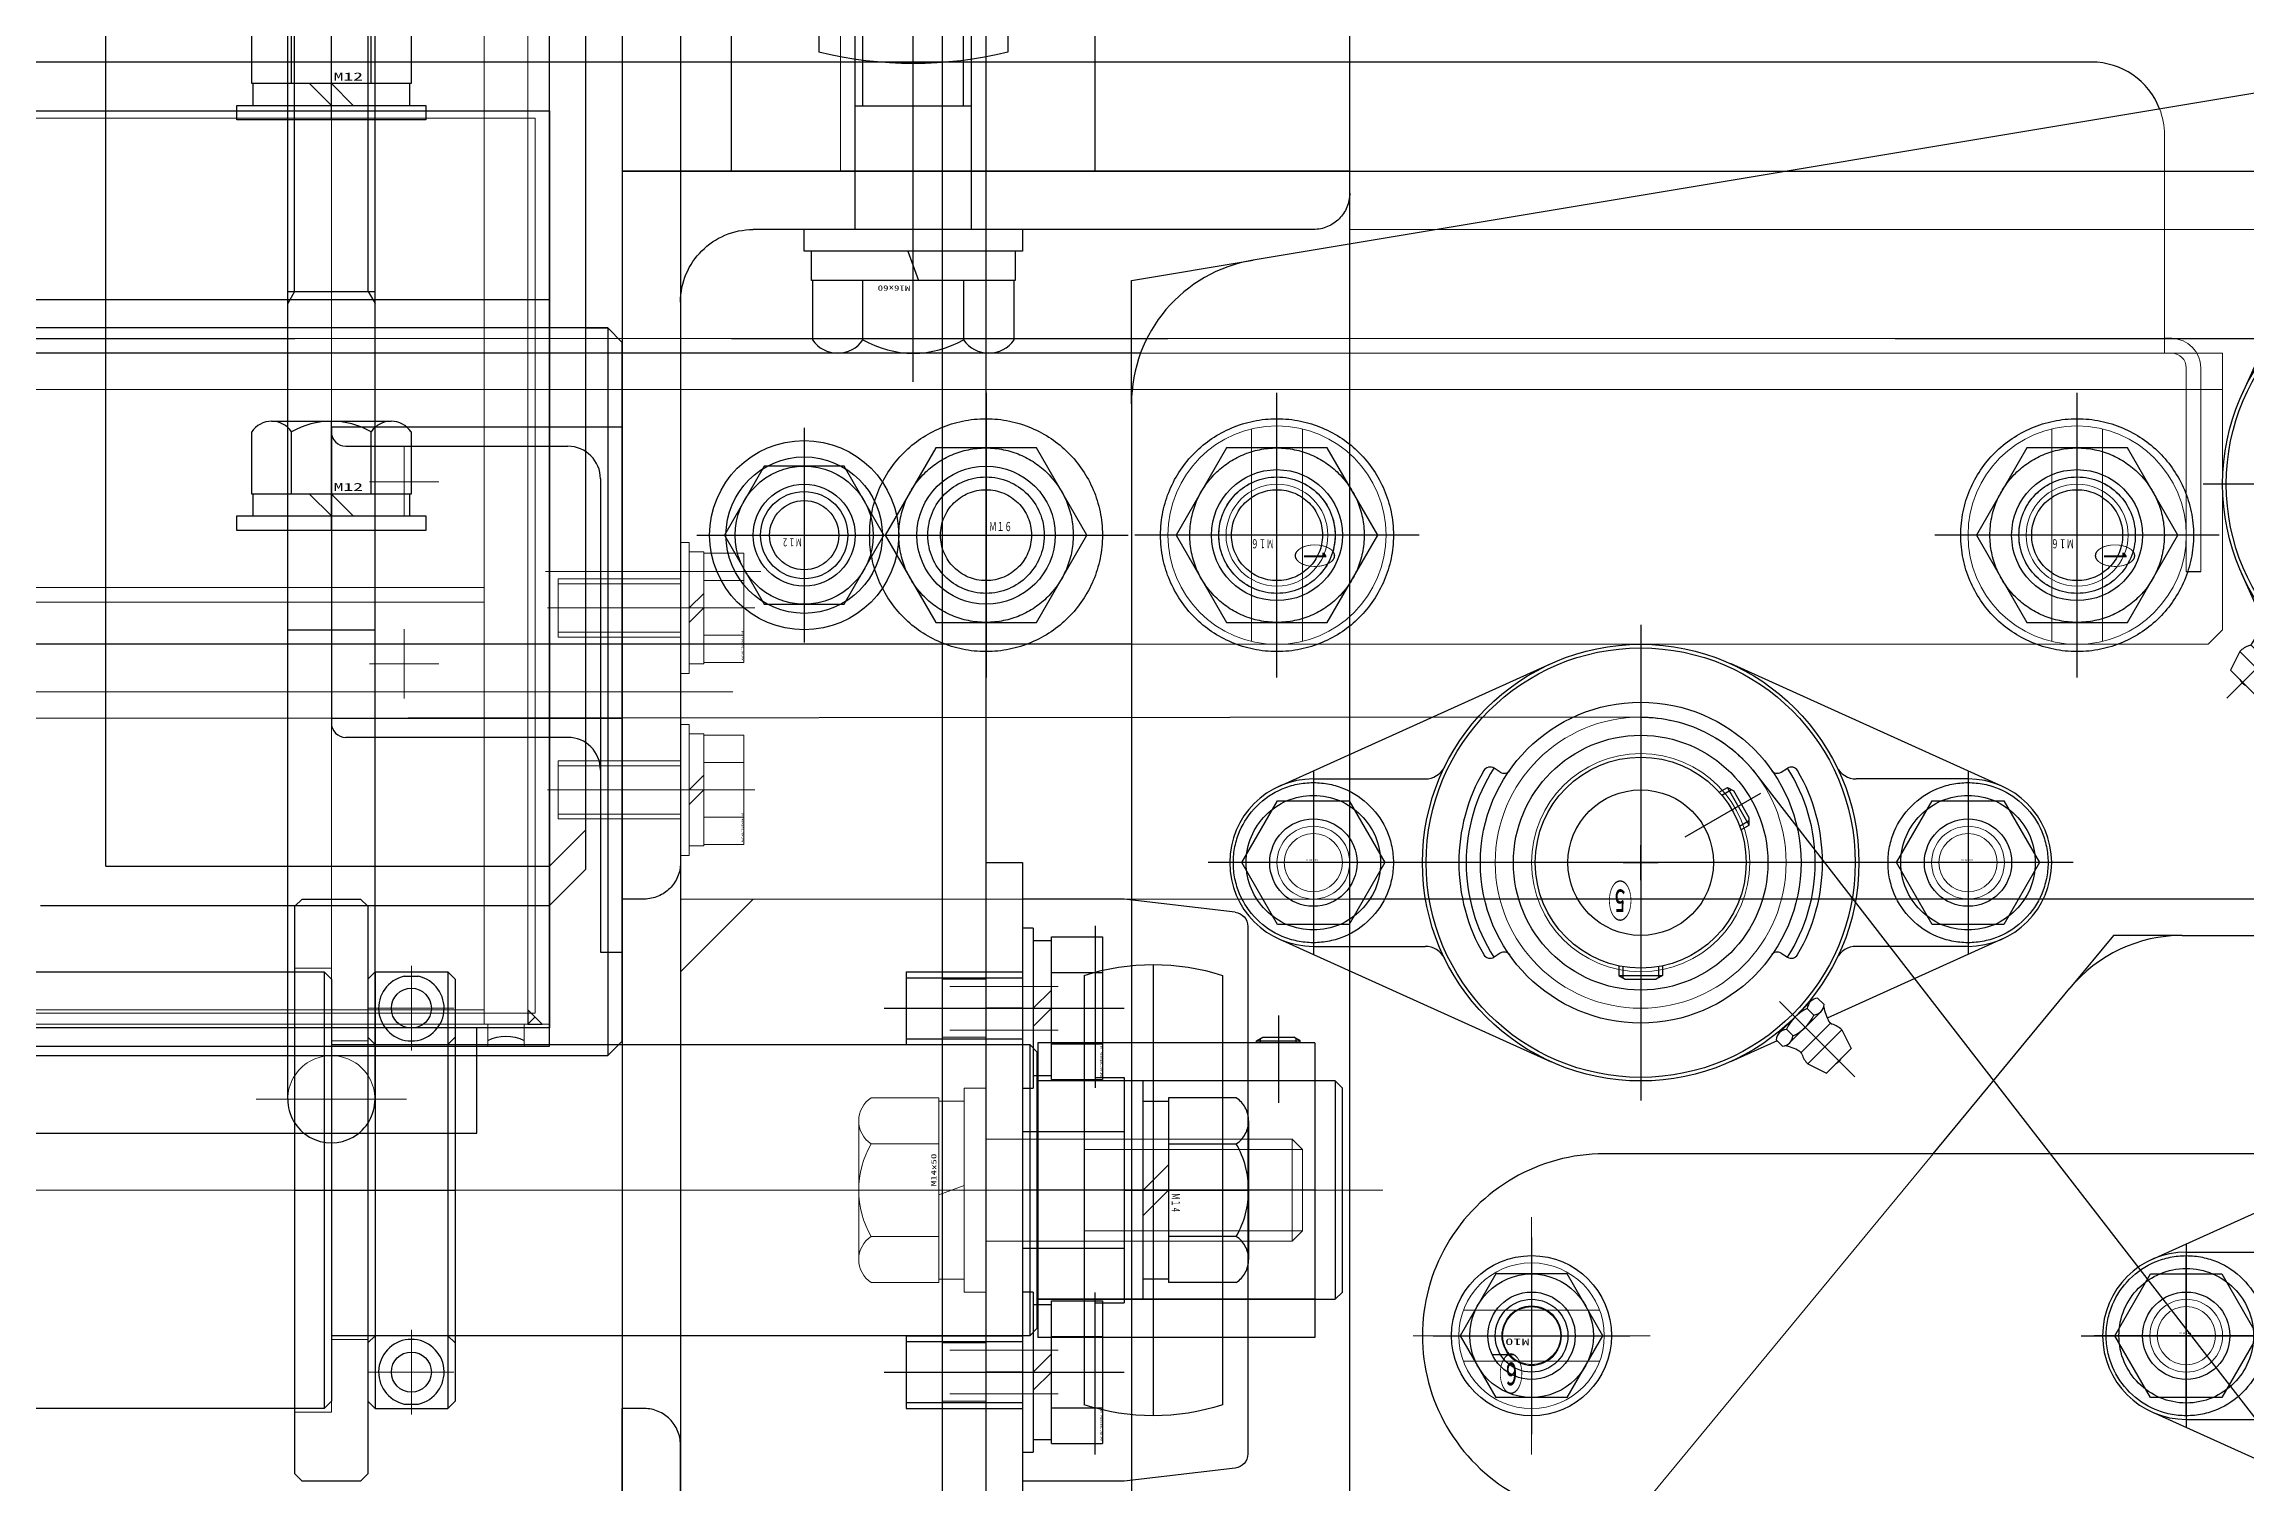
# Model space of a CAD drawing. Units: millimetres at full size. Extents: x -18456 to 18937, y -12290 to 13871.
# Drawn here: x -8273 to -7365, y -5277 to -4684 of the extents above; entities that cross this region are included whole.
import ezdxf
from ezdxf.enums import TextEntityAlignment as Align

# ---------------------------------------------------------------- set-up
doc = ezdxf.new("R2010")
doc.units = ezdxf.units.MM
doc.header["$LTSCALE"] = 100
doc.linetypes.add('CHAIN2', pattern=[12, 9, -1, 1, -1])
doc.linetypes.add('DOUBLE_CHAIN2', pattern=[12.8, 9, -1, 0.6, -0.6, 0.6, -1])
for name, color, linetype in [('0-2_0', 2, 'Continuous'), ('0-3_06_PHANTOM', 2, 'DOUBLE_CHAIN2'), ('0-6_10_DRAFT', 1, 'Continuous')]:
    doc.layers.add(name, color=color, linetype=linetype)
doc.layers.add('0-7_05_CENTER', color=2, linetype='CHAIN2', lineweight=18)
doc.layers.add('0-8_04_HIDDEN', color=7, linetype='Continuous', lineweight=18)
doc.styles.add('ＭＳ ゴシック', font='')
doc.styles.get('ＭＳ ゴシック').set_extended_font_data('MS Gothic')

# ---------------------------------------------------------------- blocks, each defined once
blk = doc.blocks.new('A$C1BA62567_1')
at = {"layer": '0-2_0', "color": 134}
blk.add_line((-998, 50), (-998, -50), dxfattribs=at)
blk.add_lwpolyline([(-13, -50), (-998, -50), (-1000, -48), (-1000, 48), (-998, 50), (-20, 50)], dxfattribs=at)
at = {"layer": '0-7_05_CENTER'}
blk.add_line((-1015.2, 0), (1015.2, 0), dxfattribs=at)
blk = doc.blocks.new('A$C08EE179A_1')
at = {"layer": '0-2_0'}
for p, q in [((-6, 6), (-6, -149.05)), ((6, 6), (6, -149.05)), ((-5.05, -105), (-6, -103.36)), ((6, -105), (-6, -105)), ((-5.05, -105), (-5.05, -150)), ((5.05, -105), (6, -103.36)), ((5.05, -105), (5.05, -150)), ((5.05, -150), (-5.05, -150)), ((6, -149.05), (5.05, -150))]:
    blk.add_line(p, q, dxfattribs=at)
blk.add_lwpolyline([(6, -149.05), (-6, -149.05), (-5.05, -150)], dxfattribs=at)
blk.add_arc((0, 6), 6, 0, 180.0012, dxfattribs=at)
at = {"layer": '0-6_10_DRAFT'}
blk.add_line((6, -58.5), (-6, -58.5), dxfattribs=at)
at = {"layer": '0-7_05_CENTER'}
for p, q in [((0, 15.94), (0, -151.65)), ((-10.35, 6), (10.35, 6))]:
    blk.add_line(p, q, dxfattribs=at)
at = {"layer": '0-8_04_HIDDEN', "color": 2}
blk.add_arc((0, 6), 6, 179.9988, 0, dxfattribs=at)
blk = doc.blocks.new('M12Nza_2')
at = {"layer": '0-2_0'}
for p, q in [((-10.95, 5), (-10.95, 13.53)), ((-8.21, 15), (8.21, 15)), ((-5.47, 5), (-5.47, 13.53)), ((5.48, 5), (5.48, 13.53)), ((10.95, 13.53), (10.95, 5)), ((10.95, 5), (-10.95, 5)), ((-10.75, 2), (-10.75, 5)), ((0, 2), (-3, 5)), ((0, 5), (3, 2)), ((10.75, 5), (10.75, 2))]:
    blk.add_line(p, q, dxfattribs=at)
at = {"layer": '0-2_0', "linetype": 'CHAIN2'}
blk.add_line((0, 0), (0, 15), dxfattribs=at)
at = {"layer": '0-2_0'}
blk.add_lwpolyline([(-13, 2), (13, 2), (13, 0), (-13, 0)], close=True, dxfattribs=at)
for centre, radius, start, end in [((-8.21, 11.71), 3.29, 33.626, 146.374), ((0, 4.05), 10.95, 60, 120), ((8.21, 11.71), 3.29, 33.626, 146.374)]:
    blk.add_arc(centre, radius, start, end, dxfattribs=at)
at = {"layer": '0-6_10_DRAFT', "style": 'ＭＳ ゴシック', "width": 1.8}
blk.add_text('M12', height=1.1, dxfattribs=at).set_placement((0.31, 5.09), align=Align.BOTTOM_LEFT)
blk = doc.blocks.new('A$C5A066D84_1')
at = {"layer": '0-2_0', "color": 134}
for p, q in [((-990, 431.68), (-990, 426.28)), ((-929, 426.28), (-929, -38.04))]:
    blk.add_line(p, q, dxfattribs=at)
for points in [[(-920, 431.68), (-990, 431.68), (-995, 426.68), (-995, 20.27)], [(-929, 426.28), (-990, 426.28), (-995, 421.28)]]:
    blk.add_lwpolyline(points, dxfattribs=at)
blk = doc.blocks.new('A$C1ACF5523_1')
at = {"layer": '0-2_0', "color": 134}
blk.add_line((55, 401.51), (52, 401.51), dxfattribs=at)
blk.add_lwpolyline([(55, 501.51), (52, 501.51), (50, 499.51), (50, 403.51), (52, 401.51), (52, 501.51)], dxfattribs=at)
at = {"layer": '0-2_0'}
for name, p in [('A$C08EE179A_1', (90, 501.51)), ('A$C5A066D84_1', (1050, 49.2))]:
    blk.add_blockref(name, p, dxfattribs=at)
at = {"layer": '0-2_0', "xscale": -1, "rotation": 180}
blk.add_blockref('A$C1BA62567_1', (1050, 451.51), dxfattribs=at)
at = {"layer": '0-2_0', "rotation": 180}
for p in [(90, 429.35), (90, 372.95)]:
    blk.add_blockref('M12Nza_2', p, dxfattribs=at)
blk = doc.blocks.new('A$C58F16505_1')
at = {"layer": '0-2_0', "color": 134}
for p, q in [((-13, 70), (-1250, 70)), ((-2, 32), (-3, 32)), ((-143.76, 30), (-1260, 30)), ((0, 0), (2, 0))]:
    blk.add_line(p, q, dxfattribs=at)
blk.add_arc((-13, 60), 10, 21.0985, 90, dxfattribs=at)
at = {"layer": '0-8_04_HIDDEN'}
for p, q in [((-3, 30), (-3, 60)), ((-3, 32), (-1260, 32)), ((-2, 30), (-143.76, 30)), ((0, 0), (0, 28)), ((2, 0), (2, 28))]:
    blk.add_line(p, q, dxfattribs=at)
for centre, radius, end in [((-13, 60), 10, 21.0985), ((-2, 28), 4, 90), ((-2, 28), 2, 90)]:
    blk.add_arc(centre, radius, 0, end, dxfattribs=at)
blk = doc.blocks.new('A$C715B031A_1')
at = {"layer": '0-7_05_CENTER'}
for p, q in [((2195, -19.81), (2195, 9.81)), ((2305, -19.81), (2305, 9.81)), ((2130, -16.19), (2130, 6.19)), ((2118.81, -5), (2141.19, -5)), ((2180.19, -5), (2209.81, -5)), ((2290.19, -5), (2319.81, -5))]:
    blk.add_line(p, q, dxfattribs=at)
at = {"layer": '0-8_04_HIDDEN'}
blk.add_line((-245, 15), (2325, 15), dxfattribs=at)
blk.add_lwpolyline([(-245, 20), (2325, 20), (2325, -18), (2323, -20), (-243, -20), (-245, -18)], close=True, dxfattribs=at)
for centre, radius in [((2195, -5), 9), ((2305, -5), 9), ((2130, -5), 7)]:
    blk.add_circle(centre, radius, dxfattribs=at)
blk = doc.blocks.new('16b_1_1')
at = {"layer": '0-3_06_PHANTOM', "color": 7, "linetype": 'CHAIN2'}
for p, q in [((0, 19.54), (0, -19.54)), ((-19.54, 0), (19.54, 0))]:
    blk.add_line(p, q, dxfattribs=at)
at = {"layer": '0-3_06_PHANTOM', "color": 7}
for p, q in [((-6.92, 11.99), (-13.85, 0)), ((6.93, 11.99), (-6.92, 11.99)), ((13.85, 0), (6.93, 11.99)), ((-13.85, 0), (-6.92, -11.99)), ((6.93, -11.99), (13.85, 0)), ((-6.92, -11.99), (6.93, -11.99))]:
    blk.add_line(p, q, dxfattribs=at)
for radius in [16, 11.99, 8, 6.25]:
    blk.add_circle((0, 0), radius, dxfattribs=at)
at = {"layer": '0-6_10_DRAFT', "style": 'ＭＳ ゴシック', "width": 0.6}
blk.add_text('Ｍ１６', height=1.257, dxfattribs=at).set_placement((0.41, 0.18), align=Align.BOTTOM_LEFT)
blk = doc.blocks.new('A$C65827A12_1')
at = {"layer": '0-7_05_CENTER'}
for p, q in [((0, 18), (0, -18)), ((-18, 0), (18, 0))]:
    blk.add_line(p, q, dxfattribs=at)
at = {"layer": '0-8_04_HIDDEN'}
for p, q in [((-14.59, 3.5), (14.59, 3.5)), ((-14.59, -3.5), (14.59, -3.5))]:
    blk.add_line(p, q, dxfattribs=at)
for radius in [15, 8, 7]:
    blk.add_circle((0, 0), radius, dxfattribs=at)
at = {"layer": '0-6_10_DRAFT', "style": 'ＭＳ ゴシック', "width": 0.55}
blk.add_text('①', height=4.4, dxfattribs=at).set_placement((1.17, 1.61), align=Align.BOTTOM_LEFT)
blk = doc.blocks.new('12b_1_1')
at = {"layer": '0-2_0', "color": 134, "linetype": 'CHAIN2'}
for p, q in [((0, -14.77), (0, 14.77)), ((14.77, 0), (-14.77, 0))]:
    blk.add_line(p, q, dxfattribs=at)
at = {"layer": '0-2_0', "color": 134}
for p, q in [((5.48, 9.48), (-5.48, 9.48)), ((-5.48, -9.48), (5.48, -9.48))]:
    blk.add_line(p, q, dxfattribs=at)
for points in [[(-5.48, 9.48), (-10.95, 0), (-5.48, -9.48)], [(5.48, -9.48), (10.95, 0), (5.48, 9.48)]]:
    blk.add_lwpolyline(points, dxfattribs=at)
for radius in [13, 10.75, 9.48, 6, 4.75]:
    blk.add_circle((0, 0), radius, dxfattribs=at)
at = {"layer": '0-6_10_DRAFT', "style": 'ＭＳ ゴシック', "width": 0.6}
blk.add_text('Ｍ１２', height=1.1, dxfattribs=at).set_placement((0.31, 0.09), align=Align.BOTTOM_LEFT)
blk = doc.blocks.new('M10Tz_1_1')
at = {"layer": '0-7_05_CENTER'}
for p, q in [((0, -8.34), (0, 8.34)), ((8.34, 0), (-8.34, 0))]:
    blk.add_line(p, q, dxfattribs=at)
at = {"layer": '0-8_04_HIDDEN'}
for radius in [5, 4]:
    blk.add_circle((0, 0), radius, dxfattribs=at)
blk = doc.blocks.new('A$C16E477FB_1')
at = {"layer": '0-2_0', "color": 134}
for p, q in [((18.06, 20), (-150, 20)), ((-85, -90.22), (-62.26, -109)), ((-55, -124.42), (-55, -170))]:
    blk.add_line(p, q, dxfattribs=at)
blk.add_lwpolyline([(65, -170), (65, -160), (37.79, 3.29)], dxfattribs=at)
for centre, radius in [((0, 0), 9), ((-110, -35), 11), ((-45, -50), 17.5), ((0, -110), 9)]:
    blk.add_circle(centre, radius, dxfattribs=at)
for centre, start, end in [((18.06, 0), 9.4623, 90), ((-75, -124.42), 0, 50.4403)]:
    blk.add_arc(centre, 20, start, end, dxfattribs=at)
at = {"layer": '0-6_10_DRAFT'}
for points in [[(18.06, 20), (35, 20), (37.79, 3.29)], [(-55, -124.42), (-55, -115), (-62.26, -109)]]:
    blk.add_lwpolyline(points, dxfattribs=at)
at = {"layer": '0-7_05_CENTER'}
for p, q in [((0, -14.04), (0, 14.04)), ((14.04, 0), (-14.04, 0)), ((-110, -51.3), (-110, -18.7)), ((-45, -26.72), (-45, -73.28)), ((-93.7, -35), (-126.3, -35)), ((-68.28, -50), (-21.72, -50)), ((0, -124.04), (0, -95.96)), ((14.04, -110), (-14.04, -110))]:
    blk.add_line(p, q, dxfattribs=at)
at = {"layer": '0-8_04_HIDDEN'}
blk.add_line((-135, -48.91), (-85, -90.22), dxfattribs=at)
at = {"layer": '0-2_0'}
for p in [(-45, -5), (-45, -95)]:
    blk.add_blockref('M10Tz_1_1', p, dxfattribs=at)
blk = doc.blocks.new('A$C3BCF241E_1')
at = {"layer": '0-3_06_PHANTOM', "color": 5}
for p, q in [((0, 27), (-2635, 27)), ((-2524.98, -25), (-0.02, -27)), ((-2617.34, -131.45), (-2540.81, -32.74))]:
    blk.add_line(p, q, dxfattribs=at)
blk.add_arc((-2525, -45), 20, 89.9529, 142.2093, dxfattribs=at)
at = {"layer": '0-6_10_DRAFT'}
for p, q in [((-2522.58, -45), (-2527.42, -45)), ((-2525, -47.42), (-2525, -42.58))]:
    blk.add_line(p, q, dxfattribs=at)
blk = doc.blocks.new('MUCAFL204Ja_1')
at = {"layer": '0-2_0', "linetype": 'CHAIN2'}
for p, q in [((0, -32.67), (0, 32.67)), ((-19.09, 19.09), (-29.42, 29.42)), ((-45, -11), (-45, 11)), ((45, -11), (45, 11)), ((-59.46, 0), (59.46, 0)), ((-16.45, -9.5), (-6.06, -3.5))]:
    blk.add_line(p, q, dxfattribs=at)
at = {"layer": '0-2_0'}
for p, q in [((-28.92, 25.53), (-25.53, 28.92)), ((-27.65, 22.98), (-22.98, 27.65)), ((-22.98, 27.65), (-25.53, 28.92)), ((-18.74, 24.46), (-12.33, 27.35)), ((49.73, 10.48), (12.33, 27.35)), ((-27.65, 22.98), (-28.92, 25.53)), ((-22.1, 26.06), (-26.06, 22.1)), ((-24.77, 20.48), (-20.48, 24.77)), ((-19.51, 25.22), (-18.62, 24.33)), ((-49.73, 10.48), (-25.64, 21.35)), ((-19.07, 23.36), (-23.36, 19.07)), ((-20.94, 23.79), (-20.05, 22.9)), ((-24.33, 18.62), (-25.22, 19.51)), ((-23.79, 20.94), (-22.9, 20.05)), ((3, 15.5), (-3, 15.5)), ((-2.45, 14.29), (-2.45, 15.82)), ((2.13, 16), (-2.13, 16)), ((2.45, 14.29), (2.45, 15.82)), ((-19.32, 12.44), (-20.16, 12.98)), ((19.32, 12.44), (20.16, 12.98)), ((-45, 11.5), (-29.64, 11.5)), ((45, 11.5), (29.64, 11.5)), ((-13.79, -4.5), (-14.92, -5.15)), ((-13.6, -5.02), (-14.92, -5.79)), ((-14.92, -5.15), (-11.92, -10.35)), ((-14.92, -5.15), (-14.92, -6.15)), ((-14.92, -6.15), (-12.79, -9.85)), ((-49.73, -10.48), (-12.33, -27.35)), ((-45, -11.5), (-29.64, -11.5)), ((-11.15, -9.27), (-12.47, -10.03)), ((49.73, -10.48), (12.33, -27.35)), ((45, -11.5), (29.64, -11.5)), ((-19.32, -12.44), (-20.16, -12.98)), ((19.32, -12.44), (20.16, -12.98))]:
    blk.add_line(p, q, dxfattribs=at)
for points in [[(-3, 14.19), (-3, 15.5), (-2.13, 16)], [(3, 14.19), (3, 15.5), (2.13, 16)], [(-10.79, -9.69), (-11.92, -10.35), (-12.79, -9.85)]]:
    blk.add_lwpolyline(points, dxfattribs=at)
for centre, radius in [((0, 0), 30), ((0, 0), 29.5), ((0, 0), 22.04), ((0, 0), 14.5), ((0, 0), 10), ((-45, 0), 6), ((45, 0), 6)]:
    blk.add_circle(centre, radius, dxfattribs=at)
for centre, radius, start, end in [((-26.17, 26.17), 1.59, 114.555, 155.445), ((-25.31, 25.31), 3.3, 17.9467, 45), ((-21.41, 26.58), 0.8, 197.9467, 240.2157), ((-18.83, 31.09), 6, 240.2157, 260.6802), ((-19.38, 23.67), 1.56, 94.7398, 175.2602), ((-20.18, 24.46), 1.56, 274.7398, 355.2602), ((-25.31, 25.31), 3.3, 225, 252.0533), ((-26.58, 21.41), 0.8, 29.7843, 72.0533), ((-31.09, 18.83), 6, 9.3198, 29.7843), ((-18.6, 18.6), 5.7, 114.2291, 155.7709), ((-25.24, 25.24), 5.7, 294.2291, 335.7709), ((-23.67, 19.38), 1.56, 94.7398, 175.2602), ((-24.46, 20.18), 1.56, 274.7398, 355.2602), ((-29.64, 14.5), 3, 270, 333.9348), ((0, 0), 25, 149.6243, 210.3757), ((0, 0), 24, 147.2368, 212.7638), ((-20.71, 12.14), 1, 57.2362, 149.6243), ((-18.78, 13.28), 1, 237.2362, 324.7443), ((18.78, 13.28), 1, 215.2557, 302.7638), ((20.71, 12.14), 1, 30.3757, 122.7638), ((0, 0), 24, 327.2362, 32.7632), ((0, 0), 25, 329.6243, 30.3757), ((29.64, 14.5), 3, 206.0652, 270), ((-45, 0), 11.5, 90, 270), ((45, 0), 11.5, 270, 90), ((-29.64, -14.5), 3, 26.0652, 90), ((29.64, -14.5), 3, 90, 153.9348), ((-20.71, -12.14), 1, 210.3757, 302.7638), ((-18.78, -13.28), 1, 35.2557, 122.7638), ((18.78, -13.28), 1, 57.2362, 144.7443), ((20.71, -12.14), 1, 237.2362, 329.6243)]:
    blk.add_arc(centre, radius, start, end, dxfattribs=at)
blk = doc.blocks.new('A$C491655AE_1_1')
at = {"layer": '0-3_06_PHANTOM', "color": 7, "linetype": 'CHAIN2'}
for p, q in [((0, -12.64), (0, 12.64)), ((-12.64, 0), (12.64, 0))]:
    blk.add_line(p, q, dxfattribs=at)
at = {"layer": '0-3_06_PHANTOM', "color": 7}
blk.add_lwpolyline([(4.91, -8.5), (-4.91, -8.5), (-9.81, 0), (-4.91, 8.5), (4.91, 8.5), (9.81, 0)], close=True, dxfattribs=at)
for radius in [11, 9.25]:
    blk.add_circle((0, 0), radius, dxfattribs=at)
at = {"layer": '0-6_10_DRAFT', "style": 'ＭＳ ゴシック', "width": 1.9}
blk.add_text('BT-M10', height=0.22, dxfattribs=at).set_placement((-0.7, -0.54), align=Align.BOTTOM_LEFT)
blk = doc.blocks.new('A$C638272DD_1')
at = {"layer": '0-7_05_CENTER'}
for p, q in [((0, -23.58), (0, 23.58)), ((23.58, 0), (-23.58, 0))]:
    blk.add_line(p, q, dxfattribs=at)
at = {"layer": '0-8_04_HIDDEN'}
for radius in [20, 15, 10]:
    blk.add_circle((0, 0), radius, dxfattribs=at)
at = {"layer": '0-6_10_DRAFT', "style": 'ＭＳ ゴシック', "width": 0.55}
blk.add_text('⑤', height=4.4, dxfattribs=at).set_placement((1.17, 1.61), align=Align.BOTTOM_LEFT)
blk = doc.blocks.new('A$C1F0E382E_1')
at = {"layer": '0-2_0', "color": 134}
for p, q in [((-25, -10), (-25, -115.03)), ((25, -115.03), (25, -10)), ((-25, -154.97), (-25, -195)), ((25, -195), (25, -154.97))]:
    blk.add_line(p, q, dxfattribs=at)
for centre, radius in [((0, 0), 6), ((0, -135), 17.5), ((0, -205), 6)]:
    blk.add_circle(centre, radius, dxfattribs=at)
for centre, radius, start, end in [((0, -10), 25, 360, 180), ((0, -135), 32, 141.3752, 218.6248), ((0, -135), 32, 321.3752, 38.6248), ((0, -195), 25, 180, 0)]:
    blk.add_arc(centre, radius, start, end, dxfattribs=at)
at = {"layer": '0-7_05_CENTER'}
for p, q in [((0, -10.26), (0, 10.26)), ((10.26, 0), (-10.26, 0)), ((0, -158.28), (0, -111.72)), ((23.28, -135), (-23.28, -135)), ((0, -215.26), (0, -194.74)), ((10.26, -205), (-10.26, -205))]:
    blk.add_line(p, q, dxfattribs=at)
at = {"layer": '0-2_0', "xscale": -1}
for p in [(0, -90), (0, -180)]:
    blk.add_blockref('M10Tz_1_1', p, dxfattribs=at)
blk = doc.blocks.new('A$C395B60C0_1')
at = {"layer": '0-6_10_DRAFT'}
blk.add_line((2.48, 2.63), (5.37, 2.63), dxfattribs=at)
at = {"layer": '0-7_05_CENTER'}
for p, q in [((0, -12.22), (0, 12.22)), ((12.22, 0), (-12.22, 0))]:
    blk.add_line(p, q, dxfattribs=at)
at = {"layer": '0-8_04_HIDDEN'}
for p, q in [((9.37, 3.5), (-9.37, 3.5)), ((9.37, -3.5), (-9.37, -3.5))]:
    blk.add_line(p, q, dxfattribs=at)
for radius in [10, 5, 4.1]:
    blk.add_circle((0, 0), radius, dxfattribs=at)
at = {"layer": '0-6_10_DRAFT', "style": 'ＭＳ ゴシック', "width": 0.55}
blk.add_text('⑥', height=4.4, dxfattribs=at).set_placement((1.17, 1.61), align=Align.BOTTOM_LEFT)
blk = doc.blocks.new('A$C0F9B0BC4_1')
at = {"layer": '0-7_05_CENTER'}
for p, q in [((0, -40.19), (0, 40.19)), ((40.19, 0), (-40.19, 0))]:
    blk.add_line(p, q, dxfattribs=at)
at = {"layer": '0-8_04_HIDDEN'}
for radius in [35, 15, 10]:
    blk.add_circle((0, 0), radius, dxfattribs=at)
at = {"layer": '0-6_10_DRAFT', "style": 'ＭＳ ゴシック', "width": 0.55}
blk.add_text('⑦', height=4.4, dxfattribs=at).set_placement((1.17, 1.61), align=Align.BOTTOM_LEFT)
blk = doc.blocks.new('10b_2')
at = {"layer": '0-2_0', "color": 134, "linetype": 'CHAIN2'}
for p, q in [((0, -13.51), (0, 13.51)), ((13.51, 0), (-13.51, 0))]:
    blk.add_line(p, q, dxfattribs=at)
at = {"layer": '0-2_0', "color": 134}
for q in [(-9.8, 0), (4.9, 8.49)]:
    blk.add_line((-4.9, 8.49), q, dxfattribs=at)
for points in [[(4.9, -8.49), (9.8, 0), (4.9, 8.49)], [(-9.8, 0), (-4.9, -8.49), (4.9, -8.49)]]:
    blk.add_lwpolyline(points, dxfattribs=at)
for radius in [11, 8.49, 5, 4]:
    blk.add_circle((0, 0), radius, dxfattribs=at)
at = {"layer": '0-6_10_DRAFT', "style": 'ＭＳ ゴシック', "width": 1.8}
blk.add_text('M10', height=0.916, dxfattribs=at).set_placement((0.26, 0.12), align=Align.BOTTOM_LEFT)
blk = doc.blocks.new('A$C31C7597D_1')
at = {"layer": '0-2_0'}
for name, p, rotation in [('A$C1F0E382E_1', (0, 0), 270), ('MUCAFL204Ja_1', (-135, 0), 180)]:
    blk.add_blockref(name, p, dxfattribs=dict(at, rotation=rotation))
for name, p in [('10b_2', (-205, 0)), ('A$C491655AE_1_1', (-180, 0)), ('A$C491655AE_1_1', (-90, 0)), ('10b_2', (0, 0))]:
    blk.add_blockref(name, p, dxfattribs=at)
at = {"layer": '0-8_04_HIDDEN'}
for name, p in [('A$C0F9B0BC4_1', (-135, 0)), ('A$C395B60C0_1', (-205, 0)), ('A$C395B60C0_1', (0, 0))]:
    blk.add_blockref(name, p, dxfattribs=at)
blk = doc.blocks.new('A$C427D398B_1')
at = {"layer": '0-2_0', "color": 134}
blk.add_line((2095, -15), (-116.77, -15), dxfattribs=at)
at = {"layer": '0-2_0'}
blk.add_blockref('A$C58F16505_1', (2240, -5), dxfattribs=at)
for name, p, rotation in [('A$C16E477FB_1', (2115, 0), 90), ('MUCAFL204Ja_1', (2275, 7), 90), ('16b_1_1', (2115, 0), 180), ('16b_1_1', (2225, 0), 180), ('12b_1_1', (2050, 0), 180), ('MUCAFL204Ja_1', (2165, -45), 180), ('A$C491655AE_1_1', (2120, -45), 180), ('A$C491655AE_1_1', (2210, -45), 180), ('A$C31C7597D_1', (2150, -110), 180)]:
    blk.add_blockref(name, p, dxfattribs=dict(at, rotation=rotation))
at = {"layer": '0-3_06_PHANTOM', "xscale": -1}
blk.add_blockref('A$C3BCF241E_1', (-360, 0), dxfattribs=at)
at = {"layer": '0-8_04_HIDDEN'}
blk.add_blockref('A$C715B031A_1', (-80, 5), dxfattribs=at)
for name, p, rotation in [('A$C65827A12_1', (2115, 0), 270), ('A$C65827A12_1', (2225, 0), 270), ('A$C638272DD_1', (2165, -45), 180)]:
    blk.add_blockref(name, p, dxfattribs=dict(at, rotation=rotation))
blk = doc.blocks.new('A$C365C4D5C_1')
at = {"layer": '0-2_0', "color": 134}
blk.add_line((-6, -30), (-6, 610), dxfattribs=at)
blk.add_lwpolyline([(-48, -30), (0, -30), (0, 610), (-48, 610), (-50, 608), (-50, -28)], close=True, dxfattribs=at)
blk.add_circle((-25, 190), 7, dxfattribs=at)
at = {"layer": '0-7_05_CENTER'}
for p, q in [((-25, 178.81), (-25, 201.19)), ((-13.81, 190), (-36.19, 190)), ((-10.09, 125), (4.09, 125)), ((-10.09, 75), (4.09, 75))]:
    blk.add_line(p, q, dxfattribs=at)
at = {"layer": '0-8_04_HIDDEN'}
for p, q in [((-6, 130), (0, 130)), ((-6, 129), (0, 129)), ((-6, 121), (0, 121)), ((-6, 120), (0, 120)), ((-6, 80), (0, 80)), ((-6, 79), (0, 79)), ((-6, 71), (0, 71)), ((-6, 70), (0, 70))]:
    blk.add_line(p, q, dxfattribs=at)
blk = doc.blocks.new('A$C7DA730F5_1')
at = {"layer": '0-2_0', "color": 134}
for p, q in [((959, 30), (959, -30)), ((960, 20), (1056, 20)), ((1057, 19), (1056, 20)), ((1056, 20), (1056, -20)), ((1057, 19), (1057, -19)), ((1098, 15), (1098, -15)), ((1056, -20), (960, -20)), ((1056, -20), (1057, -19))]:
    blk.add_line(p, q, dxfattribs=at)
blk.add_lwpolyline([(-959, 30), (959, 30), (960, 29), (960, -29), (959, -30), (-959, -30), (-960, -29), (-960, 29)], close=True, dxfattribs=at)
blk.add_lwpolyline([(1057, -15), (1098, -15), (1099, -14), (1099, 14), (1098, 15), (1057, 15)], dxfattribs=at)
at = {"layer": '0-7_05_CENTER'}
blk.add_line((1104.54, 0), (-1104.54, 0), dxfattribs=at)
blk = doc.blocks.new('A$C62180693_1_1')
at = {"layer": '0-2_0', "color": 134}
blk.add_lwpolyline([(10, 39), (10, -39), (9, -40), (1, -40), (0, -39), (0, 39), (1, 40), (9, 40)], close=True, dxfattribs=at)
at = {"layer": '0-6_10_DRAFT'}
blk.add_line((0, 0), (10, 0), dxfattribs=at)
at = {"layer": '0-8_04_HIDDEN'}
for p, q in [((0, 30.5), (5, 30.5)), ((5, -30.5), (5, 30.5)), ((5, 20.5), (10, 20.5)), ((5, -20.5), (10, -20.5)), ((0, -30.5), (5, -30.5))]:
    blk.add_line(p, q, dxfattribs=at)
blk = doc.blocks.new('SCSPJ40-12b_1')
at = {"layer": '0-2_0'}
for p, q in [((0, 29), (1, 30)), ((0, 29), (0, -29)), ((1, 30), (1, -30)), ((5.03, 29.39), (6.97, 29.39)), ((11, 30), (11, -30)), ((12, 29), (12, -29)), ((12, 0), (12, 0)), ((0, -29), (1, -30)), ((5.03, -29.39), (6.97, -29.39))]:
    blk.add_line(p, q, dxfattribs=at)
for points in [[(1, 30), (11, 30), (12, 29)], [(1, -30), (11, -30), (12, -29)]]:
    blk.add_lwpolyline(points, dxfattribs=at)
for centre in [(6, 25), (6, -25)]:
    blk.add_circle(centre, 2.75, dxfattribs=at)
for centre, start, end in [((6, 25), 102.4679, 77.5321), ((6, -25), 282.4679, 257.5321)]:
    blk.add_arc(centre, 4.5, start, end, dxfattribs=at)
at = {"layer": '0-6_10_DRAFT'}
blk.add_line((0, 0), (12, 0), dxfattribs=at)
at = {"layer": '0-7_05_CENTER'}
for p, q in [((6, 19.17), (6, 30.83)), ((0.17, 25), (11.83, 25)), ((6, -19.17), (6, -30.83)), ((0.17, -25), (11.83, -25))]:
    blk.add_line(p, q, dxfattribs=at)
at = {"layer": '0-8_04_HIDDEN', "color": 2}
for p, q in [((1, 20), (0, 21)), ((1, -20), (0, -21)), ((1, -20), (11, -20)), ((11, -20), (12, -21))]:
    blk.add_line(p, q, dxfattribs=at)
blk.add_lwpolyline([(1, 20), (11, 20), (12, 21)], dxfattribs=at)
blk = doc.blocks.new('A$C0E021DA9_1')
at = {"layer": '0-2_0'}
for name, p in [('A$C62180693_1_1', (955, 0)), ('SCSPJ40-12b_1', (965, 0)), ('A$C7DA730F5_1', (0, 0))]:
    blk.add_blockref(name, p, dxfattribs=at)
blk = doc.blocks.new('A$C09CE55E7_1_1')
at = {"layer": '0-8_04_HIDDEN', "linetype": 'CHAIN2'}
blk.add_line((0, -46.09), (0, 21.25), dxfattribs=at)
at = {"layer": '0-8_04_HIDDEN'}
for p, q in [((-12.7, 15.8), (-12.7, 6.5)), ((-9.52, 17.5), (9.52, 17.5)), ((-6.35, 6.5), (-6.35, 15.8)), ((6.35, 15.8), (6.35, 6.5)), ((12.7, 15.8), (12.7, 6.5)), ((12.7, 6.5), (-12.7, 6.5)), ((-12.25, 3), (-12.25, 6.5)), ((-0.64, 6.5), (0.64, 3)), ((12.25, 6.5), (12.25, 3)), ((-14, 0), (-14, 3)), ((-14, 3), (14, 3)), ((14, 0), (-14, 0)), ((14, 3), (14, 0)), ((7, -13.5), (-7, -13.5)), ((-5.6, -13.5), (-5.6, -43.5)), ((5.6, -13.5), (5.6, -43.5)), ((7, -42.1), (-7, -42.1)), ((5.6, -43.5), (-5.6, -43.5))]:
    blk.add_line(p, q, dxfattribs=at)
for points in [[(-7, 0), (-7, -42.1), (-5.6, -43.5)], [(7, 0), (7, -42.1), (5.6, -43.5)]]:
    blk.add_lwpolyline(points, dxfattribs=at)
for centre, radius, start, end in [((-9.52, 13.69), 3.81, 33.626, 146.374), ((0, 4.8), 12.7, 60, 120), ((9.52, 13.69), 3.81, 33.626, 146.374)]:
    blk.add_arc(centre, radius, start, end, dxfattribs=at)
at = {"layer": '0-6_10_DRAFT', "style": 'ＭＳ ゴシック', "width": 1.5}
blk.add_text('M14x50', height=0.733, dxfattribs=at).set_placement((0.53, 6.6), align=Align.BOTTOM_LEFT)
blk = doc.blocks.new('A$C742427B7_1')
at = {"layer": '0-2_0', "color": 134}
blk.add_lwpolyline([(0, 45), (-5, 45), (-5, -45), (0, -45)], close=True, dxfattribs=at)
at = {"layer": '0-6_10_DRAFT'}
for p, q in [((-5, 25), (0, 25)), ((-5, -25), (0, -25))]:
    blk.add_line(p, q, dxfattribs=at)
at = {"layer": '0-7_05_CENTER'}
for p, q in [((-9.91, 28), (4.97, 28)), ((-9.91, 22), (4.97, 22)), ((-11.94, 0), (6.83, 0)), ((-9.91, -22), (4.97, -22)), ((-9.91, -28), (4.97, -28))]:
    blk.add_line(p, q, dxfattribs=at)
at = {"layer": '0-8_04_HIDDEN'}
for p, q in [((0, 25), (-5, 25)), ((0, -25), (-5, -25))]:
    blk.add_line(p, q, dxfattribs=at)
blk = doc.blocks.new('A$C05FE0EC2_2')
at = {"layer": '0-2_0', "color": 134, "linetype": 'CHAIN2'}
blk.add_line((0, -19), (0, 14), dxfattribs=at)
at = {"layer": '0-2_0', "color": 134}
for p, q in [((-9.81, 11), (9.81, 11)), ((-9.81, 4), (-9.81, 11)), ((-4.91, 4), (-4.91, 11)), ((4.91, 4), (4.91, 11)), ((9.81, 4), (9.81, 11)), ((9.81, 4), (-9.81, 4)), ((-9.25, 4), (-9.25, 1.5)), ((0, 1.5), (-2.5, 4)), ((0, 4), (2.5, 1.5)), ((9.25, 1.5), (9.25, 4)), ((-11, 1.5), (11, 1.5)), ((-11, 1.5), (-11, 0)), ((-11, 0), (11, 0)), ((-5, -16), (-5, 0)), ((-4.19, -16), (-4.19, 0)), ((4.19, -16), (4.19, 0)), ((5, -16), (5, 0)), ((11, 0), (11, 1.5)), ((-5, -16), (5, -16))]:
    blk.add_line(p, q, dxfattribs=at)
at = {"layer": '0-6_10_DRAFT', "style": 'ＭＳ ゴシック', "width": 1.8}
blk.add_text('BT-M10x20L,SW,PW', height=0.2199, dxfattribs=at).set_placement((5.16, 10.66), align=Align.BOTTOM_LEFT)
blk = doc.blocks.new('MUCAFL206c_1')
at = {"layer": '0-2_0'}
for p, q in [((-29.23, 38.21), (-14, 40)), ((-14, 40), (0, 40)), ((0, 40), (0, -40)), ((-31, 36.22), (-31, -36.22)), ((-10, 36.32), (-10, 14.08)), ((-40.2, 20.25), (-40.2, -20.25)), ((-38.2, 20.25), (-38.2, 20.5)), ((-37.65, 20.25), (-37.65, 20.82)), ((-33.07, 21), (-37.33, 21)), ((-32.2, 20.5), (-33.07, 21)), ((-32.75, 20.25), (-32.75, 20.82)), ((-32.2, 20.25), (-32.2, 20.5)), ((-2.1, 20.25), (-2.1, -20.25)), ((-14, 15.5), (-14, -15.5)), ((-10, 15.5), (-14, 15.5)), ((-40.2, 15), (-2.1, 15)), ((-14, 8), (0, 8)), ((-14, -8), (0, -8)), ((-40.2, -15), (-2.1, -15)), ((-10, -36.32), (-10, -14.08)), ((-10, -15.5), (-14, -15.5)), ((-29.23, -38.21), (-14, -40)), ((-14, -40), (0, -40))]:
    blk.add_line(p, q, dxfattribs=at)
at = {"layer": '0-2_0', "linetype": 'CHAIN2'}
blk.add_line((-35.2, 24), (-35.2, 12), dxfattribs=at)
at = {"layer": '0-2_0'}
for points in [[(-40.2, 20.25), (-31, 20.25), (-2.1, 20.25)], [(-32.2, 20.5), (-38.2, 20.5), (-37.33, 21)], [(-40.2, -20.25), (-31, -20.25), (-2.1, -20.25)]]:
    blk.add_lwpolyline(points, dxfattribs=at)
for centre, start, end in [((-29, 36.22), 96.7098, 180), ((-29, -36.22), 180, 263.2902)]:
    blk.add_arc(centre, 2, start, end, dxfattribs=at)
at = {"layer": '0-6_10_DRAFT'}
for p, q in [((-18, 31), (-18, -31)), ((-27.5, 29.51), (-27.5, -29.51)), ((-8.5, 29.51), (-8.5, -29.51)), ((-40.2, 0), (0, 0))]:
    blk.add_line(p, q, dxfattribs=at)
for start, end in [(72.1545, 107.8455), (252.1545, 287.8455)]:
    blk.add_arc((-18, 0), 31, start, end, dxfattribs=at)
blk = doc.blocks.new('M14Nza_1_1')
at = {"layer": '0-3_06_PHANTOM', "color": 7}
for p, q in [((-12.7, 15.4), (-12.7, 6.1)), ((-9.52, 17.1), (9.52, 17.1)), ((-6.35, 6.1), (-6.35, 15.4)), ((6.35, 15.4), (6.35, 6.1)), ((12.7, 15.4), (12.7, 6.1)), ((-12.7, 6.1), (12.7, 6.1)), ((-12.25, 2.6), (-12.25, 6.1)), ((-3.5, 6.1), (0, 2.6)), ((0, 6.1), (3.5, 2.6)), ((12.25, 6.1), (12.25, 2.6))]:
    blk.add_line(p, q, dxfattribs=at)
at = {"layer": '0-3_06_PHANTOM', "color": 7, "linetype": 'CHAIN2'}
blk.add_line((0, 0), (0, 17.1), dxfattribs=at)
at = {"layer": '0-3_06_PHANTOM', "color": 7}
blk.add_lwpolyline([(-15, 0), (15, 0), (15, 2.6), (-15, 2.6)], close=True, dxfattribs=at)
for centre, radius, start, end in [((-9.52, 13.29), 3.81, 33.626, 146.374), ((0, 4.4), 12.7, 60, 120), ((9.52, 13.29), 3.81, 33.626, 146.374)]:
    blk.add_arc(centre, radius, start, end, dxfattribs=at)
at = {"layer": '0-6_10_DRAFT', "style": 'ＭＳ ゴシック', "width": 0.6}
blk.add_text('Ｍ１４', height=1.1, dxfattribs=at).set_placement((0.39, 6.2), align=Align.BOTTOM_LEFT)
blk = doc.blocks.new('A$C618F0EAB_1')
at = {"layer": '0-2_0', "xscale": -1}
for name, p in [('A$C742427B7_1', (0, -25)), ('MUCAFL206c_1', (5, -25))]:
    blk.add_blockref(name, p, dxfattribs=at)
at = {"layer": '0-2_0', "rotation": 270}
for name, p in [('A$C05FE0EC2_2', (5, 0)), ('M14Nza_1_1', (19, -25)), ('A$C05FE0EC2_2', (5, -50))]:
    blk.add_blockref(name, p, dxfattribs=at)
at = {"layer": '0-8_04_HIDDEN', "rotation": 90}
blk.add_blockref('A$C09CE55E7_1_1', (0, -25), dxfattribs=at)
blk = doc.blocks.new('A$C43C202D3_1')
at = {"layer": '0-2_0'}
for name, p in [('A$C365C4D5C_1', (-25, 30)), ('A$C618F0EAB_1', (-25, 155)), ('A$C0E021DA9_1', (-1075, 130))]:
    blk.add_blockref(name, p, dxfattribs=at)
blk = doc.blocks.new('A$C5136444F_1_1')
at = {"layer": '0-2_0', "color": 134, "linetype": 'CHAIN2'}
blk.add_line((0, 20.91), (0, -56), dxfattribs=at)
at = {"layer": '0-2_0', "color": 134}
for p, q in [((-13.85, 15.14), (-13.85, 7)), ((-10.39, 17), (10.39, 17)), ((-6.92, 7), (-6.92, 15.14)), ((6.92, 15.14), (6.92, 7)), ((13.85, 7), (13.85, 15.14)), ((-14, 3), (-14, 7)), ((-14, 7), (14, 7)), ((0.73, 3), (-0.73, 7)), ((14, 7), (14, 3)), ((-15, 0), (-15, 3)), ((-15, 3), (15, 3)), ((-15, 0), (15, 0)), ((-8, 0), (-8, -51.92)), ((8, 0), (8, -51.92)), ((15, 3), (15, 0)), ((8, -17), (-8, -17)), ((-6.92, -17), (-6.92, -53)), ((6.92, -17), (6.92, -53))]:
    blk.add_line(p, q, dxfattribs=at)
for points in [[(8, -51.92), (-8, -51.92), (-6.92, -53)], [(8, -51.92), (6.92, -53), (-6.92, -53)]]:
    blk.add_lwpolyline(points, dxfattribs=at)
for centre, radius, start, end in [((-10.39, 12.84), 4.16, 33.626, 146.374), ((0, 3.15), 13.85, 60, 120), ((10.39, 12.84), 4.16, 33.626, 146.374)]:
    blk.add_arc(centre, radius, start, end, dxfattribs=at)
at = {"layer": '0-6_10_DRAFT', "style": 'ＭＳ ゴシック', "width": 1.5}
blk.add_text('M16x60', height=0.733, dxfattribs=at).set_placement((0.41, 7.48), align=Align.BOTTOM_LEFT)
blk = doc.blocks.new('A$C448B04A9_1_1')
at = {"layer": '0-3_06_PHANTOM', "color": 7}
for p, q in [((3, 100), (0, 100)), ((0, 0), (0, 100)), ((8, 18), (8, 95)), ((95, 8), (18, 8)), ((0, 0), (100, 0)), ((100, 3), (100, 0))]:
    blk.add_line(p, q, dxfattribs=at)
for centre, radius, start, end in [((3, 95), 5, 0, 90), ((18, 18), 10, 180, 270), ((95, 3), 5, 0, 90)]:
    blk.add_arc(centre, radius, start, end, dxfattribs=at)
blk = doc.blocks.new('A$C6DA63EEE_1_1')
at = {"layer": '0-2_0', "color": 134}
for points in [[(50, 420), (-50, 420), (-50, 150), (50, 150)], [(50, 420), (390, 420), (390, 320), (50, 320)]]:
    blk.add_lwpolyline(points, close=True, dxfattribs=at)
blk.add_circle((0, 370), 9.5, dxfattribs=at)
at = {"layer": '0-7_05_CENTER'}
for p, q in [((-10, 429.09), (-10, 402.84)), ((0, 355.19), (0, 384.81)), ((-14.81, 370), (14.81, 370)), ((-60.58, 365), (-30.95, 365))]:
    blk.add_line(p, q, dxfattribs=at)
at = {"layer": '0-8_04_HIDDEN'}
for p, q in [((50, 412), (295, 412)), ((-50, 395), (-42, 395)), ((-50, 335), (-42, 335)), ((-42, 325), (-42, 245)), ((-32, 320), (-42, 310)), ((50, 320), (-42, 320))]:
    blk.add_line(p, q, dxfattribs=at)
at = {"layer": '0-8_04_HIDDEN', "xscale": -1, "rotation": 180}
blk.add_blockref('A$C448B04A9_1_1', (-50, 420), dxfattribs=at)
at = {"layer": '0-8_04_HIDDEN'}
blk.add_blockref('A$C448B04A9_1_1', (-50, 150), dxfattribs=at)
blk = doc.blocks.new('A$C67F20274_1_1')
at = {"layer": '0-3_06_PHANTOM', "color": 3, "linetype": 'Continuous'}
blk.add_line((-1, -1), (0, 0), dxfattribs=at)
at = {"layer": '0-3_06_PHANTOM', "color": 3}
blk.add_lwpolyline([(0, 0), (-2, 0), (0, -2)], close=True, dxfattribs=at)
blk = doc.blocks.new('A$C715E4393_1_1')
at = {"layer": '0-2_0', "color": 134}
blk.add_lwpolyline([(-990, 190), (990, 190), (990, -190), (-990, -190)], close=True, dxfattribs=at)
at = {"layer": '0-2_0', "color": 3}
blk.add_arc((-984, -194.45), 5.8, 64.4921, 115.5079, dxfattribs=at)
at = {"layer": '0-8_04_HIDDEN'}
for p, q in [((-987, 187), (-987, -187)), ((-981, 187), (-981, -187)), ((-331, -127), (-981, -127)), ((-331, -129), (-981, -129)), ((-990, -187), (990, -187)), ((-986.5, -190), (-986.5, -187)), ((-981.5, -190), (-981.5, -187)), ((-981, -185), (-331, -185))]:
    blk.add_line(p, q, dxfattribs=at)
at = {"layer": '0-2_0', "xscale": -1, "rotation": 180}
blk.add_blockref('A$C67F20274_1_1', (-987, -187), dxfattribs=at)
blk = doc.blocks.new('MUCP212b_1_1')
at = {"layer": '0-2_0'}
for p, q in [((-8.9, 146.5), (-9.8, 143.8)), ((-8.9, 146.5), (-4.1, 146.5)), ((-4.1, 146.5), (-3.2, 143.8)), ((-9.8, 143.8), (-3.2, 143.8)), ((-8.25, 140), (-10, 140)), ((-10, 139.69), (-10, 138.31)), ((-4.75, 140), (-8.25, 140)), ((-6.5, 139.69), (-6.5, 138.31)), ((-3, 140), (-4.75, 140)), ((-3, 139.69), (-3, 138.31)), ((-18, 138), (-18, 70.86)), ((-10, 138), (-18, 138)), ((-33.31, 109.8), (-34.7, 109)), ((-24.7, 109), (-34.7, 109)), ((-34.7, 108.3), (-34.7, 109)), ((-26.09, 109.8), (-33.31, 109.8)), ((-26.09, 109.8), (-24.7, 109)), ((-24.7, 108.3), (-24.7, 109)), ((-39.7, 31.3), (-39.7, 108.3)), ((-18, 108.3), (-39.7, 108.3)), ((25.4, 108.3), (18, 108.3)), ((25.4, 31.3), (25.4, 108.3)), ((-18, 20), (-18, 70.86)), ((18, 70.86), (18, 20)), ((-18, 31.3), (-39.7, 31.3)), ((25.4, 31.3), (18, 31.3)), ((-25, 0), (-25, 20)), ((25, 0), (-25, 0))]:
    blk.add_line(p, q, dxfattribs=at)
for points in [[(-6.5, 139.69), (-6.62, 139.73), (-6.73, 139.76), (-6.85, 139.79), (-6.96, 139.82), (-7.07, 139.85), (-7.18, 139.88), (-7.29, 139.9), (-7.39, 139.92), (-7.5, 139.94), (-7.61, 139.96), (-7.71, 139.97), (-7.82, 139.98), (-7.93, 139.99), (-8.03, 139.99), (-8.14, 140), (-8.25, 140), (-8.36, 140), (-8.47, 139.99), (-8.57, 139.99), (-8.68, 139.98), (-8.79, 139.97), (-8.89, 139.96), (-9, 139.94), (-9.11, 139.92), (-9.21, 139.9), (-9.32, 139.88), (-9.43, 139.85), (-9.54, 139.82), (-9.65, 139.79), (-9.77, 139.76), (-9.88, 139.73), (-10, 139.69)], [(-10, 139.69), (-10, 139.73), (-10, 139.76), (-10, 139.79), (-10, 139.82), (-10, 139.85), (-10, 139.88), (-10, 139.9), (-10, 139.92), (-10, 139.94), (-10, 139.96), (-10, 139.97), (-10, 139.98), (-10, 139.99), (-10, 139.99), (-10, 140), (-10, 140)], [(-3, 139.69), (-3.12, 139.73), (-3.23, 139.76), (-3.35, 139.79), (-3.46, 139.82), (-3.57, 139.85), (-3.68, 139.88), (-3.79, 139.9), (-3.89, 139.92), (-4, 139.94), (-4.11, 139.96), (-4.21, 139.97), (-4.32, 139.98), (-4.43, 139.99), (-4.53, 139.99), (-4.64, 140), (-4.75, 140), (-4.86, 140), (-4.97, 139.99), (-5.07, 139.99), (-5.18, 139.98), (-5.29, 139.97), (-5.39, 139.96), (-5.5, 139.94), (-5.61, 139.92), (-5.71, 139.9), (-5.82, 139.88), (-5.93, 139.85), (-6.04, 139.82), (-6.15, 139.79), (-6.27, 139.76), (-6.38, 139.73), (-6.5, 139.69)], [(-3, 140), (-3, 140), (-3, 139.99), (-3, 139.99), (-3, 139.98), (-3, 139.97), (-3, 139.96), (-3, 139.94), (-3, 139.92), (-3, 139.9), (-3, 139.88), (-3, 139.85), (-3, 139.82), (-3, 139.79), (-3, 139.76), (-3, 139.73), (-3, 139.69)], [(-10, 138.31), (-9.88, 138.27), (-9.77, 138.24), (-9.65, 138.21), (-9.54, 138.18), (-9.43, 138.15), (-9.32, 138.12), (-9.21, 138.1), (-9.11, 138.08), (-9, 138.06), (-8.89, 138.04), (-8.79, 138.03), (-8.68, 138.02), (-8.57, 138.01), (-8.47, 138.01), (-8.36, 138), (-8.25, 138)], [(-10, 138), (-10, 138), (-10, 138.01), (-10, 138.01), (-10, 138.02), (-10, 138.03), (-10, 138.04), (-10, 138.06), (-10, 138.08), (-10, 138.1), (-10, 138.12), (-10, 138.15), (-10, 138.18), (-10, 138.21), (-10, 138.24), (-10, 138.27), (-10, 138.31)], [(-10, 138), (-8.25, 138), (-4.75, 138), (-3, 138)], [(-8.25, 138), (-8.14, 138), (-8.03, 138.01), (-7.93, 138.01), (-7.82, 138.02), (-7.71, 138.03), (-7.61, 138.04), (-7.5, 138.06), (-7.39, 138.08), (-7.29, 138.1), (-7.18, 138.12), (-7.07, 138.15), (-6.96, 138.18), (-6.85, 138.21), (-6.73, 138.24), (-6.62, 138.27), (-6.5, 138.31), (-6.38, 138.27), (-6.27, 138.24), (-6.15, 138.21), (-6.04, 138.18), (-5.93, 138.15), (-5.82, 138.12), (-5.71, 138.1), (-5.61, 138.08), (-5.5, 138.06), (-5.39, 138.04), (-5.29, 138.03), (-5.18, 138.02), (-5.07, 138.01), (-4.97, 138.01), (-4.86, 138), (-4.75, 138), (-4.64, 138), (-4.53, 138.01), (-4.43, 138.01), (-4.32, 138.02), (-4.21, 138.03), (-4.11, 138.04), (-4, 138.06)], [(-4, 138.06), (-3.89, 138.08), (-3.79, 138.1), (-3.68, 138.12), (-3.57, 138.15), (-3.46, 138.18), (-3.35, 138.21), (-3.23, 138.24), (-3.12, 138.27), (-3, 138.31), (-3, 138.27), (-3, 138.24), (-3, 138.21), (-3, 138.18), (-3, 138.15), (-3, 138.12), (-3, 138.1), (-3, 138.08), (-3, 138.06), (-3, 138.04), (-3, 138.03), (-3, 138.02), (-3, 138.01), (-3, 138.01), (-3, 138), (-3, 138)], [(18, 70.86), (18, 138), (-3, 138)], [(25, 0), (25, 20), (-25, 20)]]:
    blk.add_lwpolyline(points, dxfattribs=at)
for centre, radius, start, end in [((-6.5, 145.21), 1.59, 54.1961, 125.8039), ((-6.5, 143.8), 3.3, 180, 207.487), ((-10.14, 141.91), 0.8, 348.6534, 27.487), ((-2.86, 141.91), 0.8, 152.513, 191.3466), ((-6.5, 143.8), 3.3, 332.513, 0), ((-15.24, 142.93), 6, 330.761, 348.6534), ((2.24, 142.93), 6, 191.3466, 209.239)]:
    blk.add_arc(centre, radius, start, end, dxfattribs=at)
at = {"layer": '0-6_10_DRAFT'}
for p, q in [((-13, 123.24), (-13, 16.36)), ((13, 123.24), (13, 16.36)), ((25.4, 69.8), (-39.7, 69.8))]:
    blk.add_line(p, q, dxfattribs=at)
for start, end in [(76.328, 103.672), (256.328, 283.672)]:
    blk.add_arc((0, 69.8), 55, start, end, dxfattribs=at)
at = {"layer": '0-7_05_CENTER'}
for p, q in [((-6.5, 134.42), (-6.5, 149.03)), ((0, 141.8), (0, 0)), ((-29.7, 112.8), (-29.7, 96.8))]:
    blk.add_line(p, q, dxfattribs=at)
at = {"layer": '0-8_04_HIDDEN', "color": 2}
for p, q in [((18, 108.3), (-18, 108.3)), ((25.4, 99.8), (-39.7, 99.8)), ((25.4, 39.8), (-39.7, 39.8)), ((18, 31.3), (-18, 31.3)), ((-10, 0), (-10, 20)), ((10, 0), (10, 20))]:
    blk.add_line(p, q, dxfattribs=at)
blk = doc.blocks.new('A$C56A90DFC_1')
at = {"layer": '0-2_0', "xscale": -1}
for name, p in [('A$C715E4393_1_1', (-1050, 339.8)), ('MUCP212b_1_1', (-10, 270))]:
    blk.add_blockref(name, p, dxfattribs=at)
at = {"layer": '0-2_0'}
for name, p in [('A$C6DA63EEE_1_1', (0, -150)), ('16b_1_1', (0, 220))]:
    blk.add_blockref(name, p, dxfattribs=at)
at = {"layer": '0-8_04_HIDDEN', "rotation": 180}
blk.add_blockref('A$C5136444F_1_1', (-10, 262), dxfattribs=at)
blk = doc.blocks.new('A$C42EA7A30_1_1')
at = {"layer": '0-2_0', "color": 134}
blk.add_line((1008, 1230), (1008, 16), dxfattribs=at)
blk.add_lwpolyline([(1090, 1230), (1000, 1230), (1000, 16), (1100, 16), (1100, 1220)], close=True, dxfattribs=at)
blk.add_circle((1050, 420), 9.5, dxfattribs=at)
at = {"layer": '0-7_05_CENTER'}
for p, q in [((1050, 401.59), (1050, 438.41)), ((1068.41, 420), (1031.59, 420))]:
    blk.add_line(p, q, dxfattribs=at)
blk = doc.blocks.new('A$C509F1DA2_1_1')
at = {"layer": '0-2_0', "color": 134}
blk.add_line((-20, -0.59), (-2000, -0.59), dxfattribs=at)
blk.add_lwpolyline([(-2000, 25.39), (-20, 25.39), (-20, -100.59), (-2000, -100.59)], close=True, dxfattribs=at)
blk.add_lwpolyline([(-1990, -100.59), (-1990, -115.08), (-30, -115.08), (-30, -100.59)], dxfattribs=at)
at = {"layer": '0-7_05_CENTER'}
for p, q in [((-40, -30.35), (-40, -20.82)), ((-35.24, -25.59), (-44.76, -25.59)), ((-40, -55.35), (-40, -45.82)), ((-35.24, -50.59), (-44.76, -50.59))]:
    blk.add_line(p, q, dxfattribs=at)
at = {"layer": '0-8_04_HIDDEN'}
blk.add_line((-22, 24.39), (-1998, 24.39), dxfattribs=at)
blk.add_lwpolyline([(-22, 24.39), (-22, -98.59), (-1998, -98.59), (-1998, 24.39)], dxfattribs=at)
blk = doc.blocks.new('A$C007002C4_1_1')
at = {"layer": '0-2_0', "color": 134}
for p, q in [((-38, 22.22), (-7.5, 22.22)), ((-3, 17.72), (-3, -47.32)), ((-7.5, -17.78), (-38, -17.78))]:
    blk.add_line(p, q, dxfattribs=at)
blk.add_lwpolyline([(-3, -47.32), (0, -47.32), (0, 24.82), (-40, 24.82), (-40, -15.78)], dxfattribs=at)
for centre, radius, start, end in [((-38, 24.22), 2, 180, 270), ((-7.5, 17.72), 4.5, 0, 90), ((-38, -15.78), 2, 180, 270), ((-7.5, -22.28), 4.5, 0, 90)]:
    blk.add_arc(centre, radius, start, end, dxfattribs=at)
at = {"layer": '0-7_05_CENTER'}
for p, q in [((-6.74, 0), (3.89, 0)), ((-6.74, -25), (3.89, -25))]:
    blk.add_line(p, q, dxfattribs=at)
at = {"layer": '0-8_04_HIDDEN'}
blk.add_line((0, -15.18), (-40, -15.18), dxfattribs=at)
blk = doc.blocks.new('A$C435F0BD9_1_1')
at = {"layer": '0-8_04_HIDDEN', "linetype": 'CHAIN2'}
blk.add_line((0, -18.3), (0, 10.2), dxfattribs=at)
at = {"layer": '0-8_04_HIDDEN'}
for p, q in [((-7.51, 8.7), (7.51, 8.7)), ((-7.51, 3.2), (-7.51, 8.7)), ((-3.75, 3.2), (-3.75, 8.7)), ((3.75, 3.2), (3.75, 8.7)), ((7.51, 3.2), (7.51, 8.7)), ((-7.7, 3.2), (-7.7, 1.2)), ((7.7, 3.2), (-7.7, 3.2)), ((0, 1.2), (-2, 3.2)), ((0, 3.2), (2, 1.2)), ((7.7, 1.2), (7.7, 3.2)), ((-9, 1.2), (9, 1.2)), ((-9, 1.2), (-9, 0)), ((-9, 0), (9, 0)), ((-4, -16.8), (-4, 0)), ((-3.32, -16.8), (-3.32, 0)), ((3.32, -16.8), (3.32, 0)), ((4, -16.8), (4, 0)), ((9, 0), (9, 1.2)), ((-4, -16.8), (4, -16.8))]:
    blk.add_line(p, q, dxfattribs=at)
at = {"layer": '0-6_10_DRAFT', "style": 'ＭＳ ゴシック', "width": 1.8}
blk.add_text('BT-M8x20L,SW,PW', height=0.2199, dxfattribs=at).set_placement((3.15, 8.36), align=Align.BOTTOM_LEFT)
blk = doc.blocks.new('A$C456B4943_1_1')
at = {"layer": '0-2_0'}
for name, p in [('A$C509F1DA2_1_1', (10, 67.91)), ('A$C007002C4_1_1', (0, 25))]:
    blk.add_blockref(name, p, dxfattribs=at)
at = {"layer": '0-2_0', "rotation": 270}
for p in [(8, 25), (8, 0)]:
    blk.add_blockref('A$C435F0BD9_1_1', p, dxfattribs=at)

msp = doc.modelspace()

# ---------------------------------------------------------------- block references
at = {"layer": '0-2_0', "xscale": 3, "yscale": 3}
for name, p in [('A$C42EA7A30_1_1', (-11034.9, -6146.7)), ('A$C43C202D3_1', (-7809.9, -5546.7)), ('A$C56A90DFC_1', (-7884.9, -5546.7)), ('A$C427D398B_1', (-14109.9, -4886.7)), ('A$C456B4943_1_1', (-8034.9, -4991.7))]:
    msp.add_blockref(name, p, dxfattribs=at)
at = {"layer": '0-2_0', "xscale": 3, "yscale": 3, "rotation": 180}
msp.add_blockref('A$C1ACF5523_1', (-7884.9, -3596.7), dxfattribs=at)

doc.saveas('drawing.dxf')
